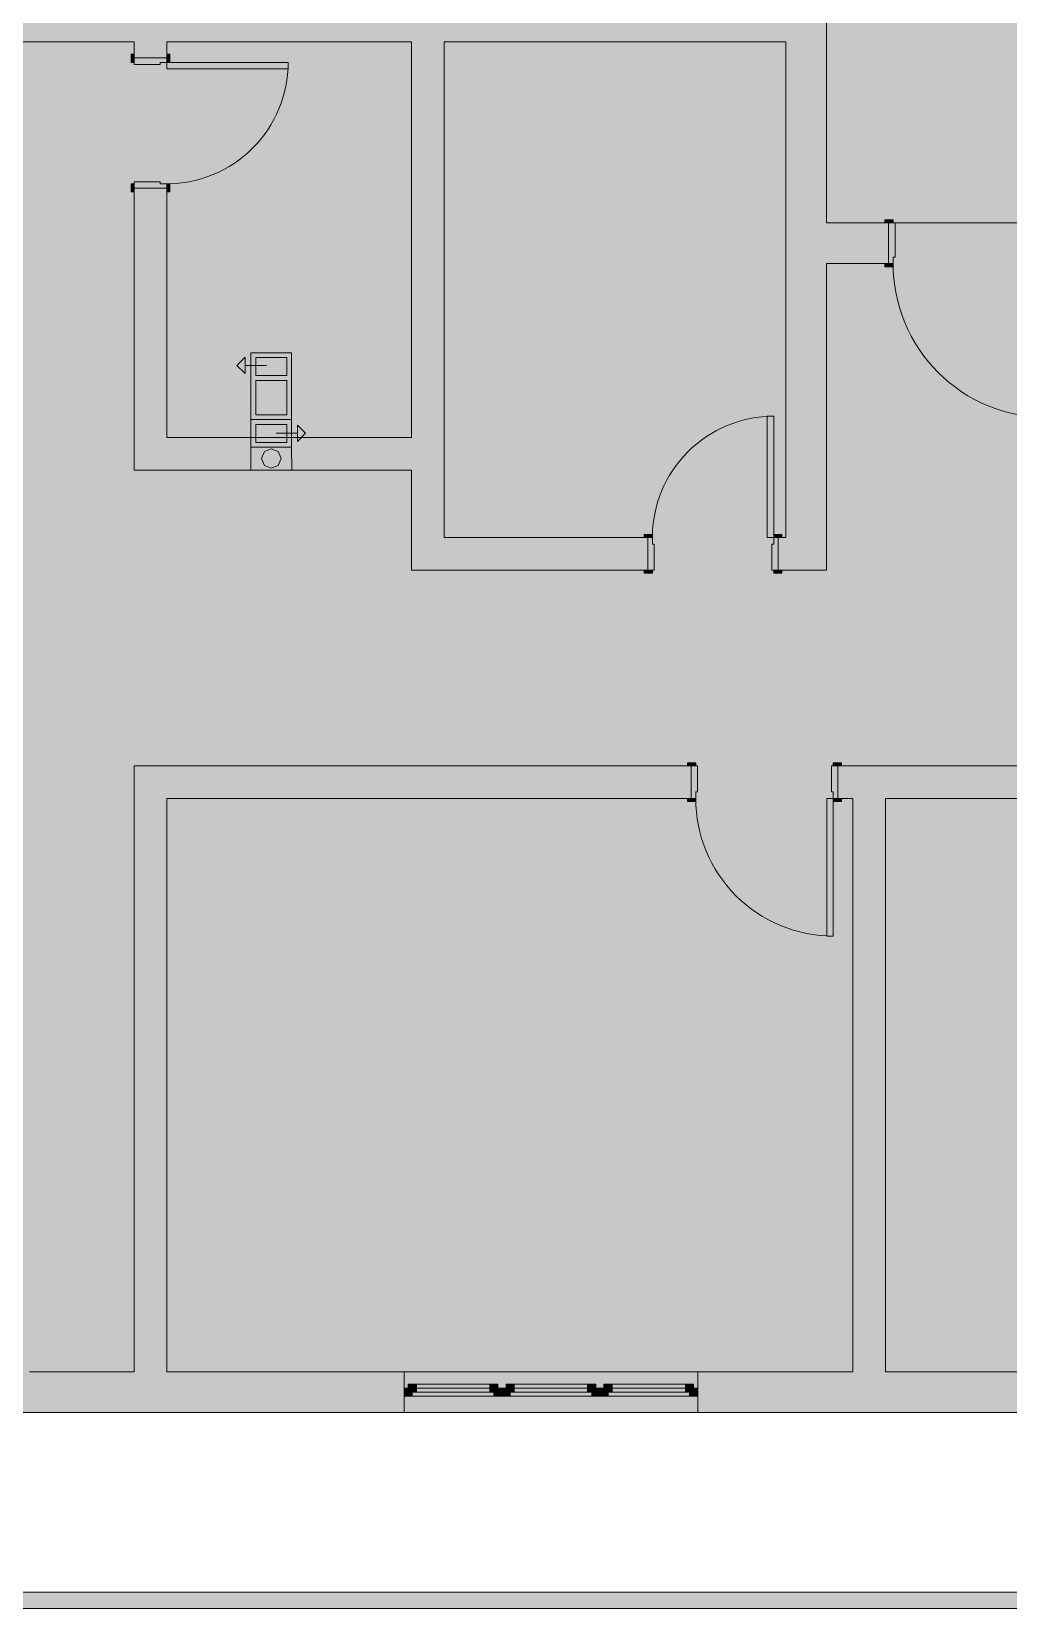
# Model space of a CAD drawing. Header units: centimetres. Extents: x -2733 to 2483, y -2206 to 1504.
# Drawn here: x -1049 to -450, y -1778 to -811 of the extents above; entities that cross this region are included whole.
import ezdxf

# ---------------------------------------------------------------- set-up
doc = ezdxf.new("R2010")
doc.units = ezdxf.units.CM
for name, color, linetype, lineweight, true_color in [('kufiri i objektit', 7, 'Continuous', 0, 0xb36d4d), ('PDF_2D Drafting - General', 7, 'Continuous', 0, 0x7f7f7f), ('PDF_Muret', 7, 'Continuous', 0, 0x7f7f7f)]:
    doc.layers.add(name, color=color, linetype=linetype, lineweight=lineweight, true_color=true_color)
doc.layers.add('ndarjet-njesite', color=1, linetype='Continuous', lineweight=0)
doc.layers.add('PDF_Oxhaqet', color=7, linetype='Continuous', lineweight=0)

msp = doc.modelspace()

# ---------------------------------------------------------------- hatches: boundary and pattern name
at = {"layer": 'PDF_2D Drafting - General', "true_color": 0xe5f8e5, "transparency": 33554559}
msp.add_hatch(color=7, dxfattribs=at).paths.add_polyline_path([(-561.66, -928.15), (-561.66, -747.44), (308.87, -747.44), (308.87, -707.5), (296.37, -707.5), (296.37, 39.34), (308.87, 39.34), (623.58, 39.34), (623.58, -410), (636.08, -410), (1033.59, -410), (1033.59, -422.5), (1033.59, -707.44), (1294, -707.44), (1294, -928.15)])
at = {"layer": 'PDF_2D Drafting - General', "true_color": 0xfafafa, "transparency": 33554559}
msp.add_hatch(color=7, dxfattribs=at).paths.add_polyline_path([(-561.66, -804.58), (-561.66, -817.08), (-561.66, -928.15), (296.37, -928.15), (296.37, -1657.81), (-1794.7, -1657.81), (-1794.7, -804.58)])
at = {"layer": 'PDF_Muret', "true_color": 0xffffff, "transparency": 33554559}
for points in [[(-986.23, -826.96), (-966.23, -826.96), (-966.23, -829.76), (-970.23, -829.76), (-970.23, -830.96), (-986.23, -830.96)], [(-986.23, -902.97), (-970.23, -902.97), (-970.23, -904.17), (-966.23, -904.17), (-966.23, -906.97), (-986.23, -906.97)], [(-519.68, -928.15), (-519.68, -949.14), (-520.88, -949.14), (-520.88, -953.14), (-523.68, -953.14), (-523.68, -928.15)], [(-667.31, -1141.19), (-671.32, -1141.19), (-671.32, -1121.18), (-668.51, -1121.18), (-668.51, -1125.19), (-667.31, -1125.19)], [(-591.32, -1141.19), (-595.31, -1141.19), (-595.31, -1125.19), (-594.11, -1125.19), (-594.11, -1121.18), (-591.32, -1121.18)], [(-640.74, -1261.15), (-640.74, -1277.14), (-641.95, -1277.14), (-641.95, -1281.15), (-644.75, -1281.15), (-644.75, -1261.15)], [(-554.74, -1261.15), (-554.74, -1281.15), (-557.55, -1281.15), (-557.55, -1277.14), (-558.75, -1277.14), (-558.75, -1261.15)], [(-820.7, -1647.8), (-820.7, -1642.81), (-818.19, -1642.81), (-818.19, -1645.31), (-815.71, -1645.31), (-815.71, -1647.8)], [(-813.2, -1640.31), (-768.2, -1640.31), (-768.2, -1645.31), (-765.7, -1645.31), (-765.7, -1647.8), (-815.71, -1647.8), (-815.71, -1645.31), (-813.2, -1645.31)], [(-760.69, -1642.81), (-760.69, -1647.8), (-765.7, -1647.8), (-765.7, -1645.31), (-763.2, -1645.31), (-763.2, -1642.81)], [(-760.69, -1647.8), (-760.69, -1642.81), (-758.2, -1642.81), (-758.2, -1645.31), (-755.7, -1645.31), (-755.7, -1647.8)], [(-753.2, -1640.31), (-708.2, -1640.31), (-708.2, -1645.31), (-705.69, -1645.31), (-705.69, -1647.8), (-755.7, -1647.8), (-755.7, -1645.31), (-753.2, -1645.31)], [(-700.7, -1642.81), (-700.7, -1647.8), (-705.69, -1647.8), (-705.69, -1645.31), (-703.19, -1645.31), (-703.19, -1642.81)], [(-700.7, -1647.8), (-700.7, -1642.81), (-698.2, -1642.81), (-698.2, -1645.31), (-695.7, -1645.31), (-695.7, -1647.8)], [(-693.2, -1640.31), (-648.19, -1640.31), (-648.19, -1645.31), (-645.69, -1645.31), (-645.69, -1647.8), (-695.7, -1647.8), (-695.7, -1645.31), (-693.2, -1645.31)], [(-640.7, -1642.81), (-640.7, -1647.8), (-645.69, -1647.8), (-645.69, -1645.31), (-643.2, -1645.31), (-643.2, -1642.81)]]:
    msp.add_hatch(color=7, dxfattribs=at).paths.add_polyline_path(points)

# ---------------------------------------------------------------- linework, layer by layer
at = {"layer": 'kufiri i objektit', "lineweight": 5}
msp.add_lwpolyline([(293.87, 39.34), (293.87, 122.65), (-2197.85, 122.65), (-2197.85, -1777.96), (2482.61, -1777.96), (2482.61, 1504.04), (532.36, 1504.04), (532.36, 39.34)], close=True, dxfattribs=at)
at = {"layer": 'ndarjet-njesite'}
for points in [[(-561.66, -928.15), (-561.66, -747.44), (308.87, -747.44), (308.87, 39.34), (636.08, 39.34), (636.08, -397.5), (832.01, -397.5), (1021.08, -397.5), (1021.08, -707.44), (1294, -707.44), (1294, -928.15), (-561.66, -928.15)], [(-561.66, -804.58), (-561.66, -817.08), (-561.66, -928.15), (296.37, -928.15), (296.37, -1657.81), (-1794.7, -1657.81), (-1794.7, -804.58), (-561.66, -804.58)]]:
    msp.add_lwpolyline(points, close=True, dxfattribs=at)
at = {"layer": 'PDF_2D Drafting - General', "lineweight": 9}
for points in [[(-561.66, -747.44), (-561.66, -928.15)], [(-561.66, -817.08), (-561.66, -804.58)], [(-561.66, -928.15), (-561.66, -817.08)], [(296.37, -928.15), (-561.66, -928.15)], [(-561.66, -928.15), (1294, -928.15)], [(-1794.7, -1657.81), (296.37, -1657.81)]]:
    msp.add_lwpolyline(points, dxfattribs=at)
at = {"layer": 'PDF_Muret', "color": 251, "lineweight": 5, "true_color": 0x6a6a6a}
for points in [[(-561.66, -928.15), (-561.66, -747.44)], [(-1769.69, -817.08), (-986.23, -817.08)], [(-986.23, -817.08), (-986.23, -826.96)], [(-966.23, -817.08), (-816.23, -817.08)], [(-966.23, -826.96), (-966.23, -817.08)], [(-816.23, -817.08), (-816.23, -1059.77)], [(-796.23, -1121.18), (-796.23, -817.08)], [(-796.23, -817.08), (-586.66, -817.08)], [(-586.66, -817.08), (-586.66, -928.15)], [(-986.23, -826.96), (-986.23, -824.77)], [(-986.23, -826.96), (-986.23, -824.77)], [(-986.23, -826.96), (-986.23, -824.77)], [(-966.23, -826.96), (-986.23, -826.96)], [(-966.23, -826.96), (-986.23, -826.96)], [(-966.23, -826.96), (-986.23, -826.96)], [(-966.23, -826.96), (-966.23, -824.77)], [(-966.23, -826.96), (-966.23, -824.77)], [(-966.23, -826.96), (-966.23, -824.77)], [(-986.23, -906.97), (-986.23, -909.17)], [(-966.23, -906.97), (-986.23, -906.97)], [(-986.23, -906.97), (-986.23, -1079.89)], [(-966.23, -906.97), (-986.23, -906.97)], [(-966.23, -906.97), (-986.23, -906.97)], [(-986.23, -906.97), (-986.23, -909.17)], [(-986.23, -906.97), (-986.23, -909.17)], [(-966.23, -906.97), (-966.23, -909.17)], [(-966.23, -1059.87), (-966.23, -906.97)], [(-966.23, -906.97), (-966.23, -909.17)], [(-966.23, -906.97), (-966.23, -909.17)], [(-586.66, -928.15), (-586.66, -953.14)], [(-523.68, -928.15), (-561.66, -928.15)], [(-523.68, -928.15), (-525.89, -928.15)], [(-523.68, -928.15), (-525.89, -928.15)], [(-523.68, -928.15), (-525.89, -928.15)], [(-523.68, -953.14), (-523.68, -928.15)], [(-523.68, -953.14), (-523.68, -928.15)], [(-523.68, -953.14), (-523.68, -928.15)], [(-586.66, -953.14), (-586.66, -1121.18)], [(-561.66, -1141.19), (-561.66, -953.14)], [(-561.66, -953.14), (-523.68, -953.14)], [(-523.68, -953.14), (-525.89, -953.14)], [(-523.68, -953.14), (-525.89, -953.14)], [(-523.68, -953.14), (-525.89, -953.14)], [(-914.7, -1059.84), (-966.23, -1059.87)], [(-816.23, -1059.77), (-914.7, -1059.84)], [(-986.23, -1079.89), (-914.69, -1079.83)], [(-914.69, -1079.83), (-816.23, -1079.77)], [(-816.23, -1079.77), (-816.23, -1141.19)], [(-671.32, -1121.18), (-796.23, -1121.18)], [(-671.32, -1121.18), (-673.52, -1121.18)], [(-671.32, -1121.18), (-673.52, -1121.18)], [(-671.32, -1121.18), (-673.52, -1121.18)], [(-671.32, -1121.18), (-671.32, -1141.19)], [(-671.32, -1121.18), (-671.32, -1141.19)], [(-671.32, -1121.18), (-671.32, -1141.19)], [(-591.32, -1121.18), (-589.12, -1121.18)], [(-591.32, -1121.18), (-591.32, -1141.19)], [(-586.66, -1121.18), (-591.32, -1121.18)], [(-591.32, -1121.18), (-591.32, -1141.19)], [(-591.32, -1121.18), (-591.32, -1141.19)], [(-591.32, -1121.18), (-589.12, -1121.18)], [(-591.32, -1121.18), (-589.12, -1121.18)], [(-816.23, -1141.19), (-671.32, -1141.19)], [(-671.32, -1141.19), (-673.52, -1141.19)], [(-671.32, -1141.19), (-673.52, -1141.19)], [(-671.32, -1141.19), (-673.52, -1141.19)], [(-591.32, -1141.19), (-589.12, -1141.19)], [(-591.32, -1141.19), (-561.66, -1141.19)], [(-591.32, -1141.19), (-589.12, -1141.19)], [(-591.32, -1141.19), (-589.12, -1141.19)], [(-644.75, -1261.15), (-986.23, -1261.15)], [(-986.23, -1261.15), (-986.23, -1632.8)], [(-644.75, -1261.15), (-646.95, -1261.15)], [(-644.75, -1261.15), (-646.95, -1261.15)], [(-644.75, -1261.15), (-646.95, -1261.15)], [(-644.75, -1281.15), (-644.75, -1261.15)], [(-644.75, -1281.15), (-644.75, -1261.15)], [(-644.75, -1281.15), (-644.75, -1261.15)], [(-554.74, -1261.15), (-552.54, -1261.15)], [(-554.74, -1281.15), (-554.74, -1261.15)], [(-545.49, -1261.15), (-554.74, -1261.15)], [(-554.74, -1281.15), (-554.74, -1261.15)], [(-554.74, -1281.15), (-554.74, -1261.15)], [(-554.74, -1261.15), (-552.54, -1261.15)], [(-554.74, -1261.15), (-552.54, -1261.15)], [(-525.5, -1261.15), (-545.49, -1261.15)], [(-236.64, -1261.15), (-525.5, -1261.15)], [(-966.23, -1281.15), (-644.75, -1281.15)], [(-966.23, -1632.8), (-966.23, -1281.15)], [(-644.75, -1281.15), (-646.95, -1281.15)], [(-644.75, -1281.15), (-646.95, -1281.15)], [(-644.75, -1281.15), (-646.95, -1281.15)], [(-554.74, -1281.15), (-552.54, -1281.15)], [(-554.74, -1281.15), (-545.49, -1281.15)], [(-554.74, -1281.15), (-552.54, -1281.15)], [(-554.74, -1281.15), (-552.54, -1281.15)], [(-545.49, -1281.15), (-545.49, -1632.8)], [(-525.5, -1281.15), (-236.64, -1281.15)], [(-525.5, -1632.8), (-525.5, -1281.15)], [(-986.23, -1632.8), (-1050.5, -1632.8)], [(-820.7, -1632.8), (-966.23, -1632.8)], [(-820.7, -1642.81), (-820.7, -1632.8)], [(-820.7, -1642.81), (-820.7, -1632.8)], [(-640.7, -1642.81), (-640.7, -1632.8)], [(-545.49, -1632.8), (-640.7, -1632.8)], [(-640.7, -1642.81), (-640.7, -1632.8)], [(-433.22, -1632.8), (-525.5, -1632.8)], [(-820.7, -1647.8), (-820.7, -1642.81)], [(-820.7, -1647.8), (-820.7, -1642.81)], [(-820.7, -1647.8), (-820.7, -1642.81)], [(-640.7, -1647.8), (-640.7, -1642.81)], [(-640.7, -1647.8), (-640.7, -1642.81)], [(-640.7, -1647.8), (-640.7, -1642.81)], [(-820.7, -1657.81), (-820.7, -1647.8)], [(-820.7, -1657.81), (-820.7, -1647.8)], [(-640.7, -1657.81), (-640.7, -1647.8)], [(-640.7, -1657.81), (-640.7, -1647.8)], [(-1050.5, -1657.81), (-820.7, -1657.81)], [(-640.7, -1657.81), (-433.22, -1657.81)], [(283.87, -1767.96), (-2187.85, -1767.96)]]:
    msp.add_lwpolyline(points, dxfattribs=at)
at = {"layer": 'PDF_Muret', "lineweight": 5}
for points in [[(-986.23, -824.77), (-988.14, -824.77)], [(-988.14, -824.77), (-988.14, -829.76)], [(-988.14, -829.76), (-986.23, -829.76)], [(-986.23, -829.76), (-986.23, -824.77)], [(-986.23, -826.96), (-966.23, -826.96)], [(-986.23, -830.96), (-986.23, -826.96)], [(-970.23, -830.96), (-986.23, -830.96)], [(-966.23, -829.76), (-970.23, -829.76)], [(-970.23, -829.76), (-970.23, -830.96)], [(-964.33, -824.77), (-966.23, -824.77)], [(-966.23, -824.77), (-966.23, -829.76)], [(-966.23, -826.96), (-966.23, -829.76)], [(-966.23, -829.76), (-964.33, -829.76)], [(-891.84, -829.76), (-966.23, -829.76)], [(-966.23, -829.76), (-966.23, -833.77)], [(-964.33, -829.76), (-964.33, -824.77)], [(-891.84, -833.77), (-891.84, -829.76)], [(-966.23, -833.77), (-891.84, -833.77)], [(-988.14, -904.17), (-988.14, -909.17)], [(-986.23, -904.17), (-988.14, -904.17)], [(-986.23, -902.97), (-970.23, -902.97)], [(-986.23, -906.97), (-986.23, -902.97)], [(-986.23, -909.17), (-986.23, -904.17)], [(-966.23, -906.97), (-986.23, -906.97)], [(-970.23, -902.97), (-970.23, -904.17)], [(-970.23, -904.17), (-966.23, -904.17)], [(-966.23, -904.17), (-966.23, -909.17)], [(-964.33, -904.17), (-966.23, -904.17)], [(-966.23, -904.17), (-966.23, -906.97)], [(-964.33, -909.17), (-964.33, -904.17)], [(-988.14, -909.17), (-986.23, -909.17)], [(-966.23, -909.17), (-964.33, -909.17)], [(-520.88, -926.25), (-525.89, -926.25)], [(-525.89, -926.25), (-525.89, -928.15)], [(-525.89, -928.15), (-520.88, -928.15)], [(-523.68, -953.14), (-523.68, -928.15)], [(-523.68, -928.15), (-519.68, -928.15)], [(-520.88, -928.15), (-520.88, -926.25)], [(-519.68, -928.15), (-519.68, -949.14)], [(-520.88, -953.14), (-525.89, -953.14)], [(-525.89, -953.14), (-525.89, -955.05)], [(-525.89, -955.05), (-520.88, -955.05)], [(-520.88, -953.14), (-523.68, -953.14)], [(-519.68, -949.14), (-520.88, -949.14)], [(-520.88, -949.14), (-520.88, -953.14)], [(-520.88, -955.05), (-520.88, -953.14)], [(-598.12, -1121.18), (-598.12, -1046.78)], [(-598.12, -1046.78), (-594.11, -1046.78)], [(-594.11, -1046.78), (-594.11, -1121.18)], [(-673.52, -1121.18), (-673.52, -1119.28)], [(-673.52, -1119.28), (-668.51, -1119.28)], [(-668.51, -1121.18), (-673.52, -1121.18)], [(-668.51, -1121.18), (-671.32, -1121.18)], [(-671.32, -1121.18), (-671.32, -1141.19)], [(-668.51, -1119.28), (-668.51, -1121.18)], [(-668.51, -1125.19), (-668.51, -1121.18)], [(-594.11, -1121.18), (-598.12, -1121.18)], [(-594.11, -1119.28), (-589.12, -1119.28)], [(-594.11, -1121.18), (-594.11, -1119.28)], [(-589.12, -1121.18), (-594.11, -1121.18)], [(-591.32, -1121.18), (-594.11, -1121.18)], [(-594.11, -1121.18), (-594.11, -1125.19)], [(-591.32, -1141.19), (-591.32, -1121.18)], [(-589.12, -1119.28), (-589.12, -1121.18)], [(-667.31, -1125.19), (-668.51, -1125.19)], [(-667.31, -1141.19), (-667.31, -1125.19)], [(-594.11, -1125.19), (-595.31, -1125.19)], [(-595.31, -1125.19), (-595.31, -1141.19)], [(-673.52, -1143.09), (-673.52, -1141.19)], [(-673.52, -1141.19), (-668.51, -1141.19)], [(-671.32, -1141.19), (-667.31, -1141.19)], [(-668.51, -1141.19), (-668.51, -1143.09)], [(-595.31, -1141.19), (-591.32, -1141.19)], [(-594.11, -1141.19), (-589.12, -1141.19)], [(-594.11, -1143.09), (-594.11, -1141.19)], [(-589.12, -1141.19), (-589.12, -1143.09)], [(-668.51, -1143.09), (-673.52, -1143.09)], [(-589.12, -1143.09), (-594.11, -1143.09)], [(-641.95, -1259.25), (-646.95, -1259.25)], [(-646.95, -1259.25), (-646.95, -1261.15)], [(-646.95, -1261.15), (-641.95, -1261.15)], [(-644.75, -1281.15), (-644.75, -1261.15)], [(-644.75, -1261.15), (-640.74, -1261.15)], [(-641.95, -1261.15), (-641.95, -1259.25)], [(-640.74, -1261.15), (-640.74, -1277.14)], [(-558.75, -1277.14), (-558.75, -1261.15)], [(-558.75, -1261.15), (-554.74, -1261.15)], [(-552.54, -1259.25), (-557.55, -1259.25)], [(-557.55, -1259.25), (-557.55, -1261.15)], [(-557.55, -1261.15), (-552.54, -1261.15)], [(-554.74, -1261.15), (-554.74, -1281.15)], [(-552.54, -1261.15), (-552.54, -1259.25)], [(-641.95, -1281.15), (-646.95, -1281.15)], [(-646.95, -1281.15), (-646.95, -1283.05)], [(-646.95, -1283.05), (-641.95, -1283.05)], [(-641.95, -1281.15), (-644.75, -1281.15)], [(-640.74, -1277.14), (-641.95, -1277.14)], [(-641.95, -1277.14), (-641.95, -1281.15)], [(-641.95, -1283.05), (-641.95, -1281.15)], [(-557.55, -1281.15), (-561.55, -1281.15)], [(-561.55, -1281.15), (-561.55, -1365.54)], [(-557.55, -1277.14), (-558.75, -1277.14)], [(-557.55, -1281.15), (-557.55, -1277.14)], [(-552.54, -1281.15), (-557.55, -1281.15)], [(-557.55, -1281.15), (-557.55, -1283.05)], [(-554.74, -1281.15), (-557.55, -1281.15)], [(-557.55, -1365.54), (-557.55, -1281.15)], [(-557.55, -1283.05), (-552.54, -1283.05)], [(-552.54, -1283.05), (-552.54, -1281.15)], [(-561.55, -1365.54), (-557.55, -1365.54)], [(-640.7, -1632.8), (-820.7, -1632.8)], [(-818.19, -1642.81), (-820.7, -1642.81)], [(-813.2, -1640.31), (-818.19, -1640.31)], [(-818.19, -1640.31), (-818.19, -1645.31)], [(-818.19, -1645.31), (-818.19, -1642.81)], [(-768.2, -1640.31), (-813.2, -1640.31)], [(-813.2, -1645.31), (-813.2, -1640.31)], [(-768.2, -1640.31), (-813.2, -1640.31)], [(-768.2, -1642.81), (-813.2, -1642.81)], [(-763.2, -1640.31), (-768.2, -1640.31)], [(-768.2, -1640.31), (-768.2, -1645.31)], [(-763.2, -1645.31), (-763.2, -1640.31)], [(-760.69, -1642.81), (-763.2, -1642.81)], [(-763.2, -1642.81), (-763.2, -1645.31)], [(-758.2, -1642.81), (-760.69, -1642.81)], [(-753.2, -1640.31), (-758.2, -1640.31)], [(-758.2, -1640.31), (-758.2, -1645.31)], [(-758.2, -1645.31), (-758.2, -1642.81)], [(-708.2, -1640.31), (-753.2, -1640.31)], [(-753.2, -1645.31), (-753.2, -1640.31)], [(-708.2, -1640.31), (-753.2, -1640.31)], [(-708.2, -1642.81), (-753.2, -1642.81)], [(-703.19, -1640.31), (-708.2, -1640.31)], [(-708.2, -1640.31), (-708.2, -1645.31)], [(-703.19, -1645.31), (-703.19, -1640.31)], [(-700.7, -1642.81), (-703.19, -1642.81)], [(-703.19, -1642.81), (-703.19, -1645.31)], [(-698.2, -1642.81), (-700.7, -1642.81)], [(-693.2, -1640.31), (-698.2, -1640.31)], [(-698.2, -1640.31), (-698.2, -1645.31)], [(-698.2, -1645.31), (-698.2, -1642.81)], [(-648.19, -1640.31), (-693.2, -1640.31)], [(-693.2, -1645.31), (-693.2, -1640.31)], [(-648.19, -1640.31), (-693.2, -1640.31)], [(-648.19, -1642.81), (-693.2, -1642.81)], [(-643.2, -1640.31), (-648.19, -1640.31)], [(-648.19, -1640.31), (-648.19, -1645.31)], [(-643.2, -1645.31), (-643.2, -1640.31)], [(-640.7, -1642.81), (-643.2, -1642.81)], [(-643.2, -1642.81), (-643.2, -1645.31)], [(-820.7, -1647.8), (-815.71, -1647.8)], [(-815.71, -1645.31), (-818.19, -1645.31)], [(-818.19, -1645.31), (-813.2, -1645.31)], [(-815.71, -1647.8), (-815.71, -1645.31)], [(-815.71, -1647.8), (-765.7, -1647.8)], [(-813.2, -1645.31), (-768.2, -1645.31)], [(-768.2, -1645.31), (-763.2, -1645.31)], [(-763.2, -1645.31), (-765.7, -1645.31)], [(-765.7, -1645.31), (-765.7, -1647.8)], [(-765.7, -1647.8), (-760.69, -1647.8)], [(-760.69, -1647.8), (-755.7, -1647.8)], [(-755.7, -1645.31), (-758.2, -1645.31)], [(-758.2, -1645.31), (-753.2, -1645.31)], [(-755.7, -1647.8), (-755.7, -1645.31)], [(-755.7, -1647.8), (-705.69, -1647.8)], [(-753.2, -1645.31), (-708.2, -1645.31)], [(-708.2, -1645.31), (-703.19, -1645.31)], [(-703.19, -1645.31), (-705.69, -1645.31)], [(-705.69, -1645.31), (-705.69, -1647.8)], [(-705.69, -1647.8), (-700.7, -1647.8)], [(-700.7, -1647.8), (-695.7, -1647.8)], [(-695.7, -1645.31), (-698.2, -1645.31)], [(-698.2, -1645.31), (-693.2, -1645.31)], [(-695.7, -1647.8), (-695.7, -1645.31)], [(-695.7, -1647.8), (-645.69, -1647.8)], [(-693.2, -1645.31), (-648.19, -1645.31)], [(-648.19, -1645.31), (-643.2, -1645.31)], [(-643.2, -1645.31), (-645.69, -1645.31)], [(-645.69, -1645.31), (-645.69, -1647.8)], [(-645.69, -1647.8), (-640.7, -1647.8)], [(-640.7, -1657.81), (-820.7, -1657.81)]]:
    msp.add_lwpolyline(points, dxfattribs=at)
for centre, radius, start, end in [((-966.22, -829.79), 74.38, 269.99214, 0.01998), ((-426.5, -953.17), 94.39, 179.98353, 270.00663), ((-594.12, -1121.17), 74.4, 89.99011, 180.01025), ((-557.57, -1281.17), 84.38, 179.9843, 270.01559)]:
    msp.add_arc(centre, radius, start, end, dxfattribs=at)
at = {"layer": 'PDF_Muret', "color": 7, "true_color": 0xffffff, "transparency": 33554559}
for points in [[(-986.23, -549.95), (-966.23, -569.96), (-986.23, -826.96), (-966.23, -826.96)], [(-586.66, -928.15), (-586.66, -569.96), (-561.66, -928.15), (-561.66, -549.95)], [(-986.23, -817.08), (-1769.69, -817.08), (-986.23, -792.08), (-1769.69, -792.08)], [(-586.66, -817.08), (-966.23, -817.08), (-586.66, -792.08), (-966.23, -792.08)], [(-796.23, -817.08), (-796.23, -1121.18), (-816.23, -817.08), (-816.23, -1141.19)], [(-986.23, -829.76), (-988.14, -829.76), (-986.23, -824.77), (-988.14, -824.77)], [(-964.33, -829.76), (-966.23, -829.76), (-964.33, -824.77), (-966.23, -824.77)], [(-891.84, -829.76), (-891.84, -833.77), (-966.23, -829.76), (-966.23, -833.77)], [(-988.14, -904.17), (-986.23, -904.17), (-988.14, -909.17), (-986.23, -909.17)], [(-986.23, -1079.89), (-986.23, -906.97), (-966.23, -1059.87), (-966.23, -906.97)], [(-966.23, -904.17), (-964.33, -904.17), (-966.23, -909.17), (-964.33, -909.17)], [(-586.66, -953.14), (-586.66, -928.15), (-523.68, -953.14), (-523.68, -928.15)], [(-520.88, -926.25), (-520.88, -928.15), (-525.89, -926.25), (-525.89, -928.15)], [(-586.66, -1121.18), (-586.66, -953.14), (-561.66, -1141.19), (-561.66, -953.14)], [(-520.88, -953.14), (-520.88, -955.05), (-525.89, -953.14), (-525.89, -955.05)], [(-594.11, -1046.78), (-594.11, -1121.18), (-598.12, -1046.78), (-598.12, -1121.18)], [(-914.7, -1059.84), (-914.69, -1079.83), (-966.23, -1059.87), (-986.23, -1079.89)], [(-914.69, -1079.83), (-914.7, -1059.84), (-816.23, -1079.77), (-816.23, -1059.77)], [(-796.23, -1121.18), (-671.32, -1121.18), (-816.23, -1141.19), (-671.32, -1141.19)], [(-668.51, -1121.18), (-673.52, -1121.18), (-668.51, -1119.28), (-673.52, -1119.28)], [(-594.11, -1119.28), (-589.12, -1119.28), (-594.11, -1121.18), (-589.12, -1121.18)], [(-586.66, -1121.18), (-561.66, -1141.19), (-591.32, -1121.18), (-591.32, -1141.19)], [(-668.51, -1143.09), (-673.52, -1143.09), (-668.51, -1141.19), (-673.52, -1141.19)], [(-594.11, -1141.19), (-589.12, -1141.19), (-594.11, -1143.09), (-589.12, -1143.09)], [(-986.23, -1261.15), (-644.75, -1261.15), (-966.23, -1281.15), (-644.75, -1281.15)], [(-986.23, -1261.15), (-966.23, -1281.15), (-986.23, -1632.8), (-966.23, -1632.8)], [(-641.95, -1259.25), (-641.95, -1261.15), (-646.95, -1259.25), (-646.95, -1261.15)], [(-557.55, -1261.15), (-557.55, -1259.25), (-552.54, -1261.15), (-552.54, -1259.25)], [(-554.74, -1281.15), (-554.74, -1261.15), (-545.49, -1281.15), (-545.49, -1261.15)], [(-545.49, -1261.15), (-525.5, -1261.15), (-545.49, -1632.8), (-525.5, -1632.8)], [(-525.5, -1261.15), (-236.64, -1261.15), (-525.5, -1281.15), (-236.64, -1281.15)], [(-641.95, -1281.15), (-641.95, -1283.05), (-646.95, -1281.15), (-646.95, -1283.05)], [(-557.55, -1365.54), (-561.55, -1365.54), (-557.55, -1281.15), (-561.55, -1281.15)], [(-557.55, -1283.05), (-557.55, -1281.15), (-552.54, -1283.05), (-552.54, -1281.15)], [(-1050.5, -1657.81), (-1050.5, -1632.8), (-820.7, -1657.81), (-820.7, -1632.8)], [(-820.7, -1657.81), (-820.7, -1632.8), (-640.7, -1657.81), (-640.7, -1632.8)], [(-640.7, -1657.81), (-640.7, -1632.8), (-433.22, -1657.81), (-433.22, -1632.8)], [(-818.19, -1645.31), (-818.19, -1640.31), (-813.2, -1645.31), (-813.2, -1640.31)], [(-813.2, -1645.31), (-813.2, -1640.31), (-768.2, -1645.31), (-768.2, -1640.31)], [(-763.2, -1640.31), (-763.2, -1645.31), (-768.2, -1640.31), (-768.2, -1645.31)], [(-758.2, -1645.31), (-758.2, -1640.31), (-753.2, -1645.31), (-753.2, -1640.31)], [(-753.2, -1645.31), (-753.2, -1640.31), (-708.2, -1645.31), (-708.2, -1640.31)], [(-703.19, -1640.31), (-703.19, -1645.31), (-708.2, -1640.31), (-708.2, -1645.31)], [(-698.2, -1645.31), (-698.2, -1640.31), (-693.2, -1645.31), (-693.2, -1640.31)], [(-693.2, -1645.31), (-693.2, -1640.31), (-648.19, -1645.31), (-648.19, -1640.31)], [(-643.2, -1640.31), (-643.2, -1645.31), (-648.19, -1640.31), (-648.19, -1645.31)], [(-2197.85, -1777.96), (-2187.85, -1767.96), (2482.61, -1777.96), (2472.61, -1767.96)]]:
    msp.add_solid(points, dxfattribs=at)
at = {"layer": 'PDF_Oxhaqet', "lineweight": 9}
for points in [[(-923.28, -1015.55), (-918.29, -1010.56)], [(-918.29, -1010.56), (-918.29, -1020.55)], [(-914.7, -1007.83), (-914.7, -1048.81)], [(-889.71, -1007.83), (-914.7, -1007.83)], [(-892.71, -1010.82), (-911.7, -1010.82)], [(-911.7, -1010.82), (-911.7, -1021.81)], [(-892.71, -1021.81), (-892.71, -1010.82)], [(-889.71, -1048.81), (-889.71, -1007.83)], [(-923.28, -1015.55), (-918.29, -1020.55)], [(-905.17, -1015.55), (-918.29, -1015.55)], [(-892.71, -1021.81), (-911.7, -1021.81)], [(-892.71, -1024.82), (-911.7, -1024.82)], [(-911.7, -1024.82), (-911.7, -1045.81)], [(-892.71, -1045.81), (-892.71, -1024.82)], [(-914.7, -1048.81), (-889.71, -1048.81)], [(-914.7, -1065.83), (-914.7, -1048.81)], [(-911.7, -1045.81), (-892.71, -1045.81)], [(-892.7, -1051.81), (-911.7, -1051.81)], [(-911.7, -1051.81), (-911.7, -1062.81)], [(-892.7, -1062.81), (-892.7, -1051.81)], [(-889.71, -1048.81), (-889.71, -1065.83)], [(-881.13, -1057.19), (-886.13, -1052.2)], [(-886.13, -1062.2), (-886.13, -1052.2)], [(-892.7, -1062.81), (-911.7, -1062.81)], [(-899.26, -1057.19), (-886.13, -1057.19)], [(-881.13, -1057.19), (-886.13, -1062.2)], [(-914.69, -1079.83), (-914.7, -1065.83)], [(-889.71, -1065.83), (-914.7, -1065.83)], [(-906.44, -1068.46), (-908.2, -1072.69)], [(-908.2, -1072.69), (-906.44, -1076.94)], [(-902.19, -1066.7), (-906.44, -1068.46)], [(-897.96, -1068.46), (-902.19, -1066.7)], [(-896.2, -1072.69), (-897.96, -1068.46)], [(-897.96, -1076.94), (-896.2, -1072.69)], [(-889.71, -1065.83), (-889.69, -1079.81)], [(-889.69, -1079.81), (-914.69, -1079.83)], [(-906.44, -1076.94), (-902.19, -1078.7)], [(-902.19, -1078.7), (-897.96, -1076.94)]]:
    msp.add_lwpolyline(points, dxfattribs=at)

doc.saveas('drawing.dxf')
